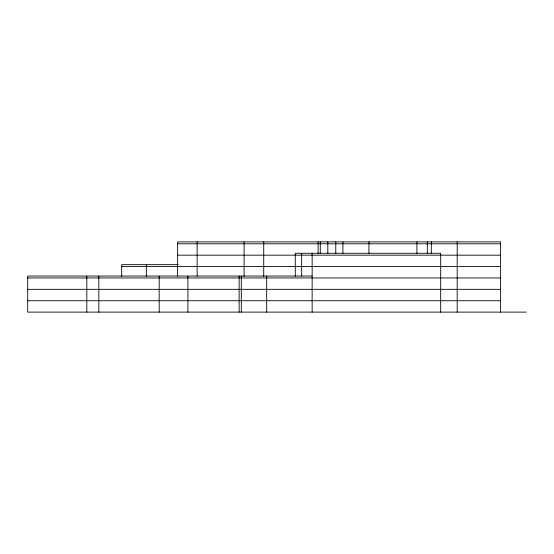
<?xml version="1.0" encoding="UTF-8"?>
<svg xmlns="http://www.w3.org/2000/svg" width="554" height="554" viewBox="0 0 554 554"><rect width="100%" height="100%" fill="white"/><g stroke="black" fill="none" stroke-linecap="round" stroke-linejoin="round"><path stroke-width="0.83" d="M177.626 243.788L244.099 243.788M244.279 243.788L500.608 243.788M177.626 255.172L244.099 255.172M244.279 255.172L500.608 255.172M178.146 264.667L121.693 264.667L121.693 276.321M121.693 266.564L244.099 266.564M244.279 266.564L500.608 266.564M312.144 276.051L27.7 276.051L27.7 312.11L526.3 312.11M27.7 277.949L500.608 277.949M27.7 289.333L500.608 289.333M27.7 300.725L500.608 300.725M500.608 312.11L500.608 241.89L177.626 241.89L177.626 276.051M457.202 241.89L457.202 312.11M440.686 312.11L440.686 253.275L295.282 253.275L295.282 276.321M431.303 241.89L431.303 253.545M427.342 241.89L427.342 253.545M416.92 241.89L416.92 253.545M368.936 241.89L368.936 253.275M342.919 241.89L342.919 253.275M335.779 241.89L335.779 253.545M327.816 241.89L327.816 253.545M320.274 241.89L320.274 253.545M318.114 241.89L318.114 253.545M312.144 253.275L312.144 312.11M301.66 253.275L301.66 276.051M266.675 276.051L266.675 312.11M263.725 241.89L263.725 276.321M244.099 241.89L244.099 276.321M241.309 276.051L241.309 312.11M239.141 276.051L239.141 312.11M197.141 241.89L197.141 276.051M187.91 276.051L187.91 312.11M159.199 276.051L159.199 312.11M146.339 264.667L146.339 276.321M98.827 276.051L98.827 312.11M86.805 276.051L86.805 312.11"/></g></svg>
